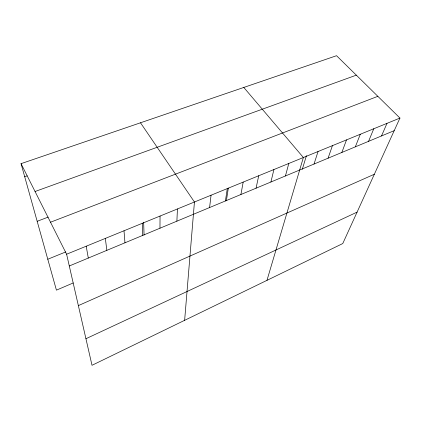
<?xml version="1.0" encoding="UTF-8"?>
<svg xmlns="http://www.w3.org/2000/svg" width="421" height="421" viewBox="0 0 421 421"><rect width="100%" height="100%" fill="white"/><g stroke="black" fill="none" stroke-linecap="round" stroke-linejoin="round"><path stroke-width="0.63" d="M159.969 228.214L160.048 216.052M176.883 221.172L177.441 208.948M184.635 320.323L194.439 202.006L140.498 122.79M209.595 207.542L211.053 195.218M225.424 200.954L227.298 188.587M226.377 200.764L228.319 188.119M240.907 194.502L243.185 182.098M256.063 188.192L258.72 175.746M270.903 182.009L273.924 169.537M285.433 175.957L288.806 163.459M266.977 280.344L303.373 157.512L243.785 87.442M302.331 169.242L306.425 155.67M314.019 164.053L318.06 151.513M328.08 158.196L332.432 145.64M341.852 152.46L346.504 139.893M355.34 146.84L360.287 134.262M368.559 141.335L373.78 128.752M381.515 135.941L386.999 123.353M399.95 118.064L342.768 243.543L92.01 365.296L66.607 254.221L21.05 163.658L336.547 55.704L399.95 118.064L66.607 254.221M85.931 338.721L357.087 212.126M78.359 305.609L374.348 174.247M73.196 282.97L56.43 290.148L21.05 163.658M69.297 265.983L394.214 130.652M47.783 259.236L65.744 251.932M50.509 222.22L377.848 96.325M37.174 221.299L48.183 217.104M35.059 191.502L356.324 75.154M24.702 176.72L27.139 175.862M86.21 246.217L88.294 258.068M105.339 238.402L106.845 250.342M124.011 230.776L124.963 242.796M142.24 223.33L142.666 235.423M143.656 222.225L144.061 235.06"/></g></svg>
